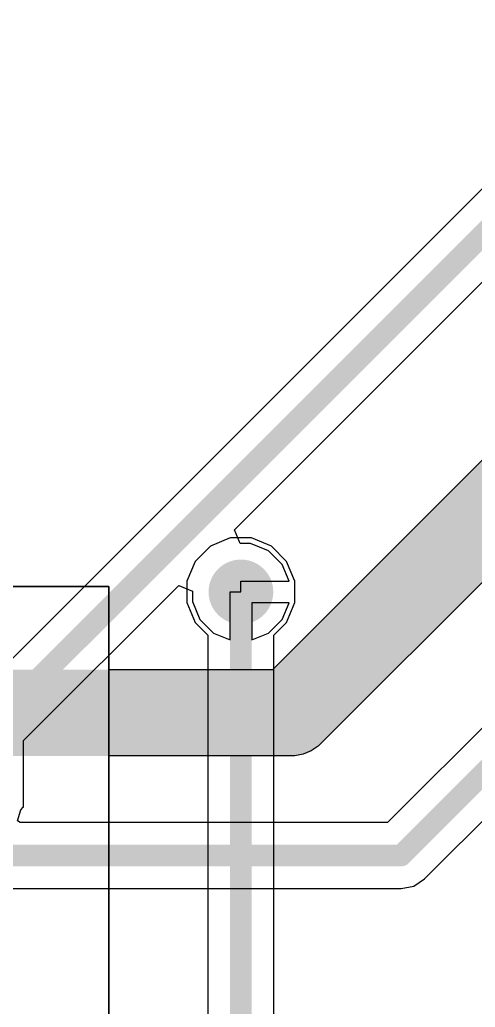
# Model space of a CAD drawing. Header units: inches. Extents: x -5 to 179, y -47 to 8.
# Drawn here: x 108.74 to 112.96, y -19.73 to -10.57 of the extents above; entities that cross this region are included whole.
import ezdxf

# ---------------------------------------------------------------- set-up
doc = ezdxf.new("R2010")
doc.units = ezdxf.units.IN
for name, color, linetype in [('Bottom Layer', 5, 'Continuous'), ('Mechanical 1', 6, 'Continuous'), ('Top Layer', 1, 'Continuous'), ('Top Overlay', 2, 'Continuous'), ('Top Solder', 216, 'Continuous'), ('Via Holes', 16, 'Continuous')]:
    doc.layers.add(name, color=color, linetype=linetype)

msp = doc.modelspace()

# ---------------------------------------------------------------- hatches: boundary and pattern name
at = {"layer": 'Bottom Layer'}
h = msp.add_hatch(color=5, dxfattribs=at)
edge = h.paths.add_edge_path()
edge.add_arc((110.79, -15.88), 0.3, 0, 360)
at = {"layer": 'Top Layer'}
h = msp.add_hatch(color=1, dxfattribs=at)
edge = h.paths.add_edge_path()
edge.add_arc((110.79, -15.88), 0.3, 0, 360)
at = {"layer": 'Via Holes'}
h = msp.add_hatch(color=7, dxfattribs=at)
edge = h.paths.add_edge_path()
edge.add_arc((110.79, -15.88), 0.15, 0, 360)

# ---------------------------------------------------------------- linework, layer by layer
at = {"layer": 'Bottom Layer'}
for p, q in [((110.6905, -15.38), (110.5068, -15.4561)), ((110.8895, -15.38), (110.6905, -15.38)), ((111.0732, -15.4561), (110.8895, -15.38)), ((110.5068, -15.4561), (110.3661, -15.5968)), ((111.2139, -15.5968), (111.0732, -15.4561)), ((110.3661, -15.5968), (110.29, -15.7805)), ((111.29, -15.7805), (111.2139, -15.5968)), ((110.29, -15.7805), (110.29, -15.9795)), ((111.29, -15.9795), (111.29, -15.7805)), ((110.29, -15.9795), (110.3661, -16.1632)), ((111.2139, -16.1632), (111.29, -15.9795)), ((110.3661, -16.1632), (110.4841, -16.2812)), ((111.0959, -16.2812), (111.2139, -16.1632)), ((110.4841, -16.2812), (110.4841, -23)), ((111.0959, -23), (111.0959, -16.2812))]:
    msp.add_line(p, q, dxfattribs=at)
msp.add_lwpolyline([(110.79, -23.51, 0.2, 0.2, 0), (110.79, -15.88, 0.2, 0.2, 0)], format="xyseb", dxfattribs=at)
msp.add_lwpolyline([(110.74, -15.88, 0.1, 0.1, 1), (110.84, -15.88, 0.1, 0.1, 1)], format="xyseb", close=True, dxfattribs=at)
at = {"layer": 'Mechanical 1'}
for points in [[(111.25, -17, 0.8, 0.8, 0), (120, -8.25, 0.8, 0.8, 0)], [(100.7, -17, 0.8, 0.8, 0), (111.25, -17, 0.8, 0.8, 0)]]:
    msp.add_lwpolyline(points, format="xyseb", dxfattribs=at)
msp.add_lwpolyline([(111.05, -17, 0.4, 0.4, 1), (111.45, -17, 0.4, 0.4, 1)], format="xyseb", close=True, dxfattribs=at)
msp.add_lwpolyline([(111.05, -17, 0.4, 0.4, 1), (111.45, -17, 0.4, 0.4, 1)], format="xyseb", close=True, dxfattribs=at)
at = {"layer": 'Top Layer'}
for p, q in [((118.1837, -6.9837), (108.1924, -16.975)), ((110.7296, -15.303), (118.5267, -7.5059)), ((120.6719, -9.4955), (112.1483, -18.0191)), ((112.4913, -18.5413), (121.0149, -10.0177)), ((110.7822, -15.43), (110.7296, -15.303)), ((110.8795, -15.43), (110.7822, -15.43)), ((111.0449, -15.4985), (110.8795, -15.43)), ((111.1715, -15.6251), (111.0449, -15.4985)), ((111.2357, -15.78), (111.1715, -15.6251)), ((108.775, -17.2576), (110.213, -15.8196)), ((110.213, -15.8196), (110.34, -15.8722)), ((110.79, -15.88), (110.79, -15.78)), ((110.79, -15.78), (111.2357, -15.78)), ((110.34, -15.8722), (110.34, -15.9695)), ((110.69, -16.3257), (110.69, -15.88)), ((110.69, -15.88), (110.79, -15.88)), ((110.34, -15.9695), (110.4085, -16.1349)), ((111.2357, -15.98), (110.89, -15.98)), ((110.89, -15.98), (110.89, -16.3257)), ((111.1715, -16.1349), (111.2357, -15.98)), ((110.4085, -16.1349), (110.5351, -16.2615)), ((111.0449, -16.2615), (111.1715, -16.1349)), ((110.5351, -16.2615), (110.69, -16.3257)), ((110.89, -16.3257), (111.0449, -16.2615)), ((108.775, -17.875), (108.775, -17.2576)), ((108.7193, -18.002), (108.751, -17.9002)), ((108.751, -17.9002), (108.772, -17.875)), ((108.772, -17.875), (108.775, -17.875)), ((108.7442, -18.0191), (108.7193, -18.002)), ((112.1483, -18.0191), (108.7442, -18.0191)), ((112.3921, -18.6076), (112.4913, -18.5413)), ((108.6494, -18.6309), (112.275, -18.6309)), ((112.275, -18.6309), (112.3921, -18.6076)), ((112.275, -18.6309), (112.275, -18.6309))]:
    msp.add_line(p, q, dxfattribs=at)
for points in [[(108.175, -17.425, 0.2, 0.2, 0), (118.4, -7.2, 0.2, 0.2, 0)], [(112.275, -18.325, 0.2, 0.2, 0), (120.8882, -9.7118, 0.2, 0.2, 0)], [(108.175, -18.325, 0.2, 0.2, 0), (112.275, -18.325, 0.2, 0.2, 0)]]:
    msp.add_lwpolyline(points, format="xyseb", dxfattribs=at)
msp.add_lwpolyline([(112.225, -18.325, 0.1, 0.1, 1), (112.325, -18.325, 0.1, 0.1, 1)], format="xyseb", close=True, dxfattribs=at)
msp.add_lwpolyline([(112.225, -18.325, 0.1, 0.1, 1), (112.325, -18.325, 0.1, 0.1, 1)], format="xyseb", close=True, dxfattribs=at)
at = {"layer": 'Top Overlay'}
for p, q in [((101.2351, -15.8309), (109.5661, -15.8309)), ((109.5661, -15.8309), (109.5661, -20.8309))]:
    msp.add_line(p, q, dxfattribs=at)
at = {"layer": 'Top Solder'}
for p, q in [((111.0842, -16.5996), (119.7163, -7.9675)), ((120.1658, -8.6504), (111.5337, -17.2825)), ((109.5661, -15.8309), (101.2351, -15.8309)), ((109.5661, -20.8309), (109.5661, -15.8309)), ((109.5661, -17.4004), (109.5661, -16.5996)), ((109.5661, -16.5996), (111.0842, -16.5996)), ((111.5337, -17.2825), (111.5058, -17.3105)), ((111.3671, -17.3849), (111.2895, -17.4004)), ((111.4401, -17.3546), (111.3671, -17.3849)), ((111.5058, -17.3105), (111.4401, -17.3546)), ((111.2895, -17.4004), (109.5661, -17.4004))]:
    msp.add_line(p, q, dxfattribs=at)

doc.saveas('drawing.dxf')
